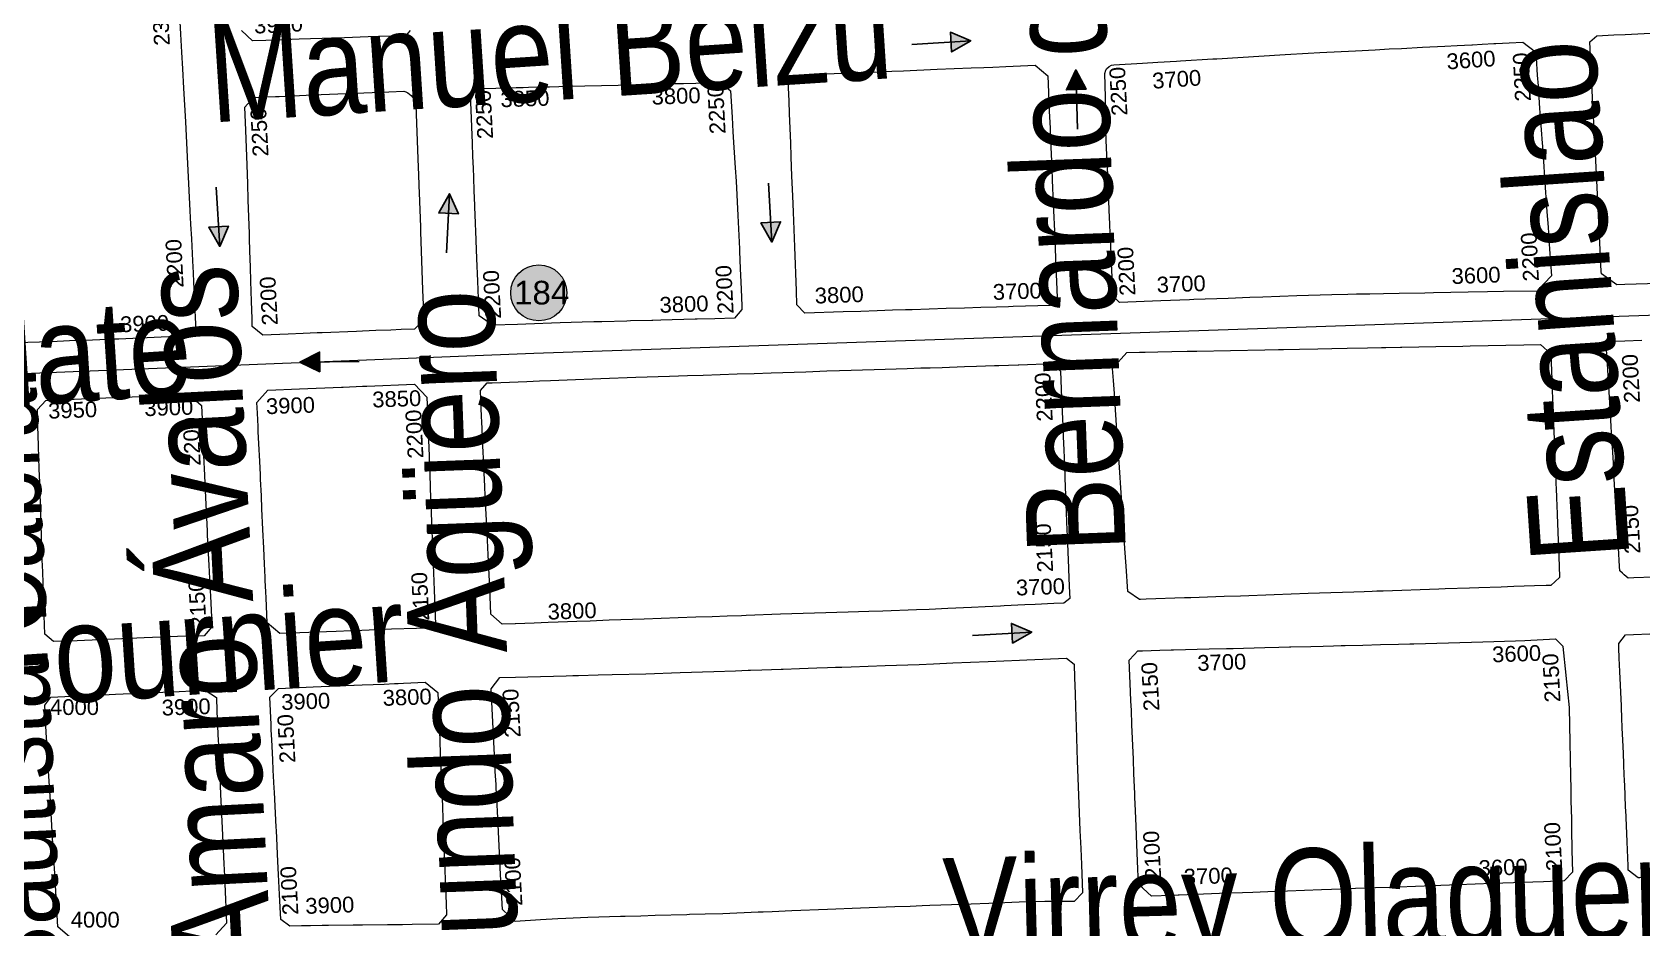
# Model space of a CAD drawing. Header units: millimetres. Extents: x 11558 to 23675, y 49449 to 61482.
# Drawn here: x 16954.5 to 17362.6, y 55836 to 56063.2 of the extents above; entities that cross this region are included whole.
import ezdxf

# ---------------------------------------------------------------- set-up
doc = ezdxf.new("R2010")
doc.units = ezdxf.units.MM
for name, color, linetype in [('0. plano base - nombres calles', 22, 'Continuous'), ('0. Plano Base - PLANO', 254, 'Continuous'), ('0. Plano base - sentido calles', 253, 'Continuous'), ('7. puesta en valor CC la lucila', 212, 'Continuous'), ('numeración', 7, 'Continuous')]:
    doc.layers.add(name, color=color, linetype=linetype)
doc.layers.add('Linea 184 REGRESO', color=7, linetype='Continuous', true_color=0x18f75b)
doc.layers.get('7. puesta en valor CC la lucila').off()
doc.styles.get("Standard").update_dxf_attribs({"font": 'arial.ttf'})

# ---------------------------------------------------------------- blocks, each defined once
blk = doc.blocks.new('MANZANAS')
at = {"layer": '0. Plano Base - PLANO', "color": 0, "linetype": 'Continuous', "lineweight": 5}
for points in [[(5636754.34, 6178850.9), (5636746.75, 6178846.64), (5636744.2, 6178845.21), (5636742.44, 6178844.22), (5636737.67, 6178844.92), (5636737.36, 6178845.44), (5636734.62, 6178850.14), (5636731.08, 6178856.19), (5636730.21, 6178857.67), (5636725.72, 6178865.35), (5636721.49, 6178872.59), (5636718.94, 6178876.95), (5636716.87, 6178880.5), (5636707.94, 6178895.77), (5636708.8, 6178897.93), (5636712.52, 6178900.11), (5636715.02, 6178901.57), (5636720.56, 6178904.81)], [(5636784.91, 6178782.76), (5636780.54, 6178780.27), (5636779.28, 6178779.55), (5636777.98, 6178779.87), (5636777.4, 6178780.01), (5636776.53, 6178780.23), (5636775.96, 6178781.19), (5636773.53, 6178785.25), (5636768.99, 6178792.85), (5636764.55, 6178800.29), (5636762.47, 6178803.78), (5636760.43, 6178807.19), (5636760.18, 6178807.6), (5636756.09, 6178814.46), (5636751.1, 6178822.81), (5636749.58, 6178825.36), (5636747.69, 6178828.53), (5636748.47, 6178831.25), (5636750.77, 6178832.56), (5636754.55, 6178834.71)], [(5636824.71, 6178717.94), (5636816.97, 6178713.51), (5636816.58, 6178713.28), (5636813.43, 6178713.89), (5636812.9, 6178714.81), (5636809.88, 6178720.07), (5636805.77, 6178727.23), (5636805.71, 6178727.33), (5636803.79, 6178730.68), (5636802.01, 6178733.78), (5636801.47, 6178734.71), (5636800.04, 6178737.21), (5636798.67, 6178739.6), (5636797.04, 6178742.44), (5636795.47, 6178745.17), (5636795.25, 6178745.55), (5636794.38, 6178747.05), (5636792.7, 6178749.99), (5636788.36, 6178757.55), (5636786.65, 6178760.53), (5636785.33, 6178762.83), (5636784.8, 6178763.74), (5636785.32, 6178766.51), (5636792.47, 6178770.6)], [(5636441.19, 6178760.42), (5636440.96, 6178759.48), (5636440.77, 6178758.71), (5636434.79, 6178755.33), (5636432.5, 6178754.04), (5636427.24, 6178751.08), (5636424.93, 6178749.78), (5636419.76, 6178746.87), (5636417.2, 6178745.43), (5636412.19, 6178742.61), (5636409.88, 6178741.3), (5636406.92, 6178739.64), (5636403.22, 6178740.7)], [(5636387.58, 6178736.7), (5636389.95, 6178732.7), (5636392.26, 6178728.79), (5636394.42, 6178725.14), (5636396.93, 6178720.89), (5636401.27, 6178713.57), (5636405.8, 6178705.88), (5636410.09, 6178698.55), (5636412.71, 6178694.07), (5636414.44, 6178691.12), (5636416.3, 6178687.95), (5636419.11, 6178683.14), (5636420.68, 6178680.47), (5636421.88, 6178678.42), (5636423.56, 6178675.53), (5636426.41, 6178670.67), (5636428.06, 6178667.86), (5636427.63, 6178666.83), (5636426.96, 6178665.93), (5636426.09, 6178665.23), (5636420.97, 6178662.29), (5636411.73, 6178656.92), (5636410.7, 6178656.38), (5636404.3, 6178652.69), (5636400.85, 6178650.72), (5636396.8, 6178648.42), (5636389.09, 6178644.04)], [(5636470.61, 6178516.58), (5636466.68, 6178517.54), (5636463.62, 6178522.67), (5636459.77, 6178529.11), (5636459.09, 6178530.26), (5636456.67, 6178534.29), (5636450.31, 6178544.94), (5636445.78, 6178552.52), (5636444.55, 6178554.58), (5636441.39, 6178559.87), (5636437.82, 6178565.85), (5636438.28, 6178568.35), (5636442.9, 6178571.04), (5636445.86, 6178572.76), (5636447.89, 6178573.94), (5636448.34, 6178574.2), (5636452.5, 6178576.61), (5636459.28, 6178580.52), (5636466.45, 6178584.65), (5636472.2, 6178587.96), (5636475.56, 6178587.67), (5636477.27, 6178584.68), (5636481.1, 6178578.01), (5636481.4, 6178577.49), (5636482.37, 6178575.79), (5636483.59, 6178573.66), (5636487.82, 6178566.37), (5636492.13, 6178558.93), (5636496.69, 6178551.07), (5636498.22, 6178548.44), (5636498.93, 6178547.21), (5636499.21, 6178546.73), (5636504.23, 6178538.06), (5636503.15, 6178534.16)]]:
    blk.add_lwpolyline(points, dxfattribs=at)
for points in [[(5636641.7, 6178787.32), (5636632.56, 6178782.13), (5636630.41, 6178782.83), (5636626.3, 6178789.93), (5636624.03, 6178793.87), (5636622.48, 6178796.55), (5636621.27, 6178798.65), (5636619.49, 6178801.74), (5636618.27, 6178803.85), (5636614.06, 6178811.14), (5636611.65, 6178815.31), (5636609.52, 6178819.08), (5636607.58, 6178822.67), (5636606.23, 6178825.16), (5636605.42, 6178826.66), (5636602.57, 6178831.93), (5636602.38, 6178832.77), (5636602.39, 6178833.2), (5636602.65, 6178834.03), (5636603.03, 6178834.55), (5636603.53, 6178834.97), (5636609.76, 6178838.66), (5636613.13, 6178840.68), (5636617.17, 6178843.09), (5636618.05, 6178843.62), (5636625.11, 6178847.84), (5636626.01, 6178848.37), (5636640.91, 6178857.28), (5636645.94, 6178860.29), (5636648.5, 6178861.79), (5636656.27, 6178866.36), (5636660.59, 6178868.9), (5636663.67, 6178870.71), (5636666.38, 6178872.3), (5636670.98, 6178875), (5636675.86, 6178877.87), (5636678.57, 6178879.46), (5636681.74, 6178881.33), (5636681.87, 6178881.4), (5636684.03, 6178882.67), (5636686.54, 6178884.14), (5636686.83, 6178884.32), (5636686.99, 6178884.41), (5636689.93, 6178886.14), (5636692.89, 6178887.88), (5636696.9, 6178887.21), (5636697.73, 6178885.87), (5636700.02, 6178882.13), (5636701.43, 6178879.83), (5636704.47, 6178874.87), (5636705.51, 6178873.18), (5636709.05, 6178867.4), (5636709.49, 6178866.7), (5636711.44, 6178863.51), (5636713.65, 6178859.9), (5636718.19, 6178852.51), (5636720.25, 6178849.15), (5636721.03, 6178847.87), (5636723.16, 6178844.41), (5636726.72, 6178838.61), (5636725.96, 6178836.02), (5636725.22, 6178833.52), (5636717.71, 6178829.44), (5636714.19, 6178827.53), (5636709.84, 6178825.17), (5636702.1, 6178820.97), (5636700.21, 6178819.95), (5636694.46, 6178816.83), (5636690.97, 6178814.93), (5636687.91, 6178813.28), (5636686.87, 6178812.71), (5636684.96, 6178811.67), (5636683.02, 6178810.62), (5636679.47, 6178808.7), (5636671.74, 6178804.35), (5636664.21, 6178800.08), (5636661.39, 6178798.48), (5636656.55, 6178795.73), (5636648.99, 6178791.45), (5636648.01, 6178790.89)], [(5636532.15, 6178793.28), (5636532.59, 6178795.11), (5636533.53, 6178795.65), (5636539.32, 6178798.96), (5636541.6, 6178800.27), (5636546.93, 6178803.33), (5636549.55, 6178804.83), (5636554.35, 6178807.58), (5636556.92, 6178809.05), (5636564.3, 6178813.29), (5636571.78, 6178817.57), (5636574.61, 6178819.19), (5636576.55, 6178820.3), (5636579.42, 6178821.95), (5636585.85, 6178825.64), (5636589.96, 6178824.73), (5636592.08, 6178821.05), (5636594.42, 6178816.97), (5636596.57, 6178813.25), (5636597.22, 6178812.11), (5636601.66, 6178804.4), (5636603.17, 6178801.78), (5636606.1, 6178796.69), (5636610.53, 6178789.01), (5636613.1, 6178784.53), (5636618.02, 6178775.99), (5636617.31, 6178773.35), (5636609.18, 6178768.8), (5636608.15, 6178768.22), (5636605.46, 6178766.72), (5636601.98, 6178764.77), (5636598.37, 6178762.74), (5636594.3, 6178760.47), (5636586.82, 6178756.28), (5636585.33, 6178755.44), (5636582.43, 6178753.82), (5636579.05, 6178751.93), (5636575.4, 6178749.88), (5636571.52, 6178747.71), (5636563.01, 6178742.94), (5636560.28, 6178743.91), (5636558.55, 6178746.95), (5636553.01, 6178756.67), (5636548.65, 6178764.32), (5636546.59, 6178767.94), (5636544.14, 6178772.23), (5636541.68, 6178776.56), (5636539.96, 6178779.58), (5636536.28, 6178786.03), (5636536.25, 6178786.1), (5636534.71, 6178788.8)], [(5636638.77, 6178766.48), (5636640.12, 6178771.76), (5636642.9, 6178773.27), (5636644.17, 6178773.96), (5636646.98, 6178775.49), (5636650.15, 6178777.22), (5636653.53, 6178779.05), (5636655.65, 6178780.21), (5636663.17, 6178784.3), (5636670.84, 6178788.47), (5636673.89, 6178790.13), (5636675.03, 6178790.75), (5636678.53, 6178792.65), (5636682.68, 6178794.91), (5636685.79, 6178796.6), (5636689.17, 6178798.44), (5636693.7, 6178800.91), (5636696.81, 6178802.6), (5636697.81, 6178803.14), (5636701.03, 6178804.89), (5636701.34, 6178805.06), (5636708.9, 6178809.18), (5636714.98, 6178812.48), (5636716.56, 6178813.34), (5636728.54, 6178819.86), (5636732.28, 6178821.89), (5636735.67, 6178820.98), (5636738.87, 6178815.37), (5636739.28, 6178814.65), (5636741.27, 6178811.17), (5636743.04, 6178808.06), (5636743.88, 6178806.59), (5636744.4, 6178805.68), (5636747.45, 6178800.34), (5636749.93, 6178795.99), (5636751.57, 6178793.11), (5636753.03, 6178790.56), (5636753.32, 6178790.04), (5636753.77, 6178789.25), (5636755.79, 6178785.72), (5636755.86, 6178785.6), (5636758.08, 6178781.71), (5636760.25, 6178777.91), (5636762.31, 6178774.3), (5636763.8, 6178771.68), (5636762.71, 6178768.88), (5636761.69, 6178768.31), (5636759.09, 6178766.84), (5636754.52, 6178764.26), (5636751.73, 6178762.69), (5636746.83, 6178759.93), (5636744.75, 6178758.76), (5636739.34, 6178755.71), (5636738.01, 6178754.96), (5636725.64, 6178747.98), (5636724.3, 6178747.23), (5636723.28, 6178746.65), (5636721.51, 6178745.65), (5636719.21, 6178744.36), (5636716.67, 6178742.94), (5636714.08, 6178741.46), (5636709.1, 6178738.66), (5636701.6, 6178734.43), (5636694.13, 6178730.21), (5636690.5, 6178728.17), (5636686.84, 6178726.11), (5636683.2, 6178724.05), (5636681.75, 6178723.24), (5636673.32, 6178718.48), (5636672.03, 6178717.75), (5636671.82, 6178717.64), (5636668.23, 6178718.07), (5636664.91, 6178723.53), (5636662.55, 6178727.4), (5636660.34, 6178731.03), (5636658.82, 6178733.54), (5636657.79, 6178735.22), (5636656.76, 6178736.91), (5636655.87, 6178738.38), (5636651.21, 6178746.05), (5636646.97, 6178753), (5636642.85, 6178759.78), (5636642.27, 6178760.73), (5636642.08, 6178761.04), (5636640.37, 6178763.85)], [(5636499.72, 6178706.84), (5636494.14, 6178703.69), (5636490.07, 6178704.28), (5636485.71, 6178711.91), (5636482.85, 6178716.94), (5636480.59, 6178720.9), (5636479.37, 6178723.04), (5636478.57, 6178724.44), (5636478.42, 6178724.71), (5636476.37, 6178728.3), (5636476.16, 6178728.68), (5636474.37, 6178731.81), (5636472.69, 6178734.76), (5636471.51, 6178736.82), (5636470.06, 6178739.38), (5636468.36, 6178742.35), (5636466.33, 6178745.91), (5636464.22, 6178749.61), (5636463.27, 6178751.28), (5636462.67, 6178752.34), (5636462.71, 6178753.46), (5636462.85, 6178754.01), (5636463.38, 6178755), (5636464.18, 6178755.8), (5636467.22, 6178757.48), (5636471.68, 6178759.94), (5636473.25, 6178760.8), (5636474.46, 6178761.47), (5636476.96, 6178762.85), (5636479.11, 6178764.04), (5636483.29, 6178766.34), (5636486.96, 6178768.37), (5636494.38, 6178772.46), (5636502.07, 6178776.71), (5636506.41, 6178779.1), (5636508.84, 6178780.44), (5636517.17, 6178785.04), (5636520.3, 6178784.3), (5636523.76, 6178778.54), (5636525.69, 6178775.31), (5636527.73, 6178771.92), (5636530.39, 6178767.47), (5636532.11, 6178764.61), (5636536.57, 6178757.09), (5636540.8, 6178749.73), (5636541.13, 6178749.15), (5636543.26, 6178745.44), (5636545, 6178742.42), (5636545.89, 6178740.88), (5636547.98, 6178737.24), (5636548.46, 6178736.41), (5636547.84, 6178733.58), (5636543.44, 6178731.15), (5636539.53, 6178728.99), (5636539.11, 6178728.76), (5636531.42, 6178724.51), (5636529.64, 6178723.53), (5636529.46, 6178723.43), (5636524.68, 6178720.79), (5636523.94, 6178720.38), (5636518.34, 6178717.28), (5636516.58, 6178716.31), (5636514.01, 6178714.89), (5636509.08, 6178712.15), (5636501.56, 6178707.89)], [(5636534.17, 6178639.17), (5636531.32, 6178637.56), (5636527.62, 6178638.49), (5636524.25, 6178644.27), (5636520.01, 6178651.55), (5636517.22, 6178656.35), (5636515.64, 6178659.06), (5636512.53, 6178664.4), (5636511.23, 6178666.62), (5636509.6, 6178669.43), (5636509.54, 6178669.54), (5636507.59, 6178672.87), (5636507, 6178673.89), (5636502.99, 6178680.77), (5636502.41, 6178681.78), (5636499.12, 6178687.61), (5636499.71, 6178690.09), (5636500.79, 6178690.7), (5636508.43, 6178695.07), (5636511.26, 6178696.68), (5636513.66, 6178698.05), (5636517.35, 6178700.16), (5636524.8, 6178704.41), (5636532.48, 6178708.75), (5636539.94, 6178712.94), (5636543.91, 6178715.17), (5636547.4, 6178717.13), (5636554.94, 6178721.37), (5636558.65, 6178723.45), (5636562.41, 6178725.56), (5636570.14, 6178729.9), (5636574.78, 6178732.51), (5636577.56, 6178734.07), (5636585.23, 6178738.38), (5636592.51, 6178742.45), (5636595.55, 6178744.16), (5636597.64, 6178745.32), (5636600.26, 6178746.79), (5636605.22, 6178749.57), (5636607.91, 6178751.07), (5636611.84, 6178753.3), (5636612.82, 6178753.86), (5636617.09, 6178756.28), (5636617.19, 6178756.34), (5636624.83, 6178760.67), (5636627.36, 6178759.79), (5636630.76, 6178753.84), (5636635.08, 6178746.3), (5636635.64, 6178745.3), (5636637.25, 6178742.48), (5636639.28, 6178738.95), (5636642.08, 6178734.04), (5636643.64, 6178731.32), (5636644.14, 6178730.45), (5636647.4, 6178724.73), (5636648.05, 6178723.61), (5636652.17, 6178716.39), (5636653.48, 6178714.11), (5636655.3, 6178710.93), (5636655.99, 6178709.72), (5636655.21, 6178707.97), (5636653, 6178706.69), (5636648.9, 6178704.31), (5636646.67, 6178703.02), (5636642.13, 6178700.38), (5636641.34, 6178699.92), (5636637.96, 6178697.96), (5636634.93, 6178696.2), (5636629.74, 6178693.19), (5636625.62, 6178690.8), (5636622.89, 6178689.21), (5636615.46, 6178684.99), (5636612.37, 6178683.26), (5636607.79, 6178680.71), (5636600.33, 6178676.55), (5636592.78, 6178672.32), (5636585.21, 6178668.04), (5636584.16, 6178667.45), (5636580.96, 6178665.64), (5636577.68, 6178663.79), (5636574.1, 6178661.77), (5636570.18, 6178659.56), (5636562.64, 6178655.3), (5636554.91, 6178650.93), (5636550.73, 6178648.56), (5636547.76, 6178646.87), (5636543.69, 6178644.57), (5636541.43, 6178643.29), (5636538.33, 6178641.53), (5636534.28, 6178639.23)], [(5636713.58, 6178654.76), (5636709.19, 6178652.26), (5636709.09, 6178652.29), (5636707.96, 6178652.59), (5636706.2, 6178653.04), (5636704.91, 6178653.38), (5636701.97, 6178658.53), (5636699.87, 6178662.19), (5636697.57, 6178666.21), (5636695.63, 6178669.59), (5636693.9, 6178672.61), (5636693.43, 6178673.44), (5636690.95, 6178677.76), (5636689.1, 6178680.99), (5636684.78, 6178688.54), (5636682.93, 6178691.77), (5636681.78, 6178693.78), (5636680.6, 6178695.85), (5636676.61, 6178702.8), (5636677.09, 6178704.58), (5636677.43, 6178705.88), (5636678.51, 6178706.47), (5636682.36, 6178708.6), (5636684.88, 6178709.99), (5636685.37, 6178710.26), (5636693.26, 6178714.62), (5636697.16, 6178716.77), (5636698.58, 6178717.56), (5636700.92, 6178718.85), (5636705.67, 6178721.48), (5636708.75, 6178723.18), (5636711.15, 6178724.5), (5636711.42, 6178724.65), (5636715.84, 6178727.09), (5636718.57, 6178728.6), (5636720.86, 6178729.87), (5636722.63, 6178730.84), (5636723.46, 6178731.3), (5636727.41, 6178733.48), (5636731.35, 6178735.66), (5636735.31, 6178737.85), (5636737.84, 6178739.24), (5636738.72, 6178739.73), (5636746.42, 6178743.98), (5636754.05, 6178748.2), (5636761.28, 6178752.27), (5636763.29, 6178753.44), (5636770.03, 6178757.39), (5636772.53, 6178756.57), (5636772.62, 6178756.54), (5636776.61, 6178750.48), (5636776.67, 6178750.39), (5636781.17, 6178743.55), (5636785.38, 6178735.8), (5636789.42, 6178728.37), (5636791.01, 6178725.44), (5636792.38, 6178722.92), (5636793.62, 6178720.63), (5636794.58, 6178718.88), (5636796.38, 6178715.57), (5636797.95, 6178712.67), (5636798.44, 6178711.78), (5636801.1, 6178706.88), (5636800.28, 6178703.92), (5636795.74, 6178701.35), (5636793.37, 6178700.01), (5636790.51, 6178698.38), (5636790.38, 6178698.31), (5636789.11, 6178697.59), (5636784.41, 6178694.93), (5636776.86, 6178690.64), (5636773.08, 6178688.5), (5636769.4, 6178686.41), (5636761.79, 6178682.09), (5636758.64, 6178680.31), (5636754.2, 6178677.79), (5636751.12, 6178676.04), (5636746.74, 6178673.56), (5636739.21, 6178669.29), (5636736.6, 6178667.81), (5636736.48, 6178667.74), (5636731.6, 6178664.97), (5636729.29, 6178663.66), (5636724.23, 6178660.79), (5636715.3, 6178655.73), (5636715.07, 6178655.6)], [(5636449.24, 6178677.84), (5636443.65, 6178674.65), (5636440.26, 6178675.34), (5636439.3, 6178677.04), (5636437.12, 6178680.93), (5636434.64, 6178685.36), (5636432.91, 6178688.45), (5636430.86, 6178692.1), (5636429.36, 6178694.79), (5636428.71, 6178695.95), (5636424.58, 6178703.32), (5636422.52, 6178706.98), (5636420.22, 6178711.04), (5636415.85, 6178718.74), (5636415.83, 6178718.77), (5636412.95, 6178723.85), (5636413.77, 6178727.05), (5636414.86, 6178727.67), (5636418.58, 6178729.8), (5636419.38, 6178730.26), (5636426.85, 6178734.53), (5636434.19, 6178738.73), (5636438.03, 6178740.92), (5636443.53, 6178744.07), (5636446.88, 6178745.99), (5636447.42, 6178746.08), (5636447.96, 6178746.09), (5636449.04, 6178745.9), (5636450.02, 6178745.44), (5636450.46, 6178745.11), (5636451.19, 6178744.3), (5636457.94, 6178732.4), (5636459.97, 6178728.81), (5636460.04, 6178728.69), (5636461.07, 6178726.86), (5636461.31, 6178726.45), (5636462.16, 6178724.93), (5636466.41, 6178717.44), (5636467.06, 6178716.3), (5636470.68, 6178709.9), (5636474.29, 6178703.53), (5636478.01, 6178696.95), (5636477.08, 6178693.71), (5636474.15, 6178692.04), (5636471.88, 6178690.75), (5636468.52, 6178688.83), (5636465.61, 6178687.17), (5636464.32, 6178686.43), (5636456.75, 6178682.12), (5636455.61, 6178681.47), (5636452.51, 6178679.7)], [(5636574.49, 6178575.47), (5636568.96, 6178572.13), (5636564.71, 6178573.36), (5636561.67, 6178578.55), (5636560.19, 6178581.08), (5636557.42, 6178585.8), (5636552.94, 6178593.45), (5636550.44, 6178597.72), (5636549.12, 6178599.97), (5636548.66, 6178600.76), (5636546.97, 6178603.63), (5636545.53, 6178606.09), (5636544.09, 6178608.55), (5636539.76, 6178615.95), (5636536.38, 6178621.71), (5636537.01, 6178625.28), (5636540.52, 6178627.23), (5636543.24, 6178628.73), (5636551.75, 6178633.43), (5636553.22, 6178634.25), (5636554.44, 6178634.92), (5636558.83, 6178637.35), (5636561.97, 6178639.08), (5636569.41, 6178643.19), (5636577.02, 6178647.47), (5636584.48, 6178651.68), (5636589.22, 6178654.35), (5636592.07, 6178655.96), (5636592.54, 6178656.23), (5636595.06, 6178657.64), (5636599.31, 6178660.04), (5636599.75, 6178660.29), (5636603.37, 6178662.33), (5636605.34, 6178663.44), (5636607.2, 6178664.49), (5636609.57, 6178665.83), (5636611.34, 6178666.82), (5636611.99, 6178667.19), (5636612.77, 6178667.63), (5636614.77, 6178668.76), (5636622.3, 6178673.01), (5636629.83, 6178677.27), (5636633, 6178679.09), (5636637.23, 6178681.53), (5636645.01, 6178686), (5636651.92, 6178689.98), (5636653.53, 6178690.9), (5636662.25, 6178695.92), (5636664.69, 6178695.42), (5636666.38, 6178692.41), (5636668.31, 6178688.94), (5636669.98, 6178685.95), (5636672.44, 6178681.55), (5636676.64, 6178674.02), (5636680.93, 6178666.48), (5636685.43, 6178658.68), (5636687.7, 6178654.73), (5636689.75, 6178651.18), (5636693.33, 6178644.96), (5636692.41, 6178642.05), (5636689.8, 6178640.7), (5636685.84, 6178638.64), (5636683.7, 6178637.43), (5636682.17, 6178636.56), (5636680.17, 6178635.42), (5636675.4, 6178632.72), (5636667.67, 6178628.33), (5636660.44, 6178624.23), (5636658.72, 6178623.25), (5636656.12, 6178621.78), (5636652.71, 6178619.84), (5636645.14, 6178615.55), (5636637.88, 6178611.41), (5636630.01, 6178606.9), (5636625.71, 6178604.43), (5636623.68, 6178603.27), (5636622.56, 6178602.63), (5636614.82, 6178598.21), (5636610.9, 6178596.03), (5636607.44, 6178594.11), (5636606.84, 6178593.77), (5636599.78, 6178589.85), (5636596.59, 6178588.08), (5636593.11, 6178586.15), (5636592.14, 6178585.61), (5636584.88, 6178581.57), (5636580, 6178578.8), (5636578.28, 6178577.76)], [(5636486.75, 6178611.93), (5636482.35, 6178609.43), (5636478.26, 6178610.44), (5636475.09, 6178615.91), (5636474.35, 6178617.18), (5636472.89, 6178619.7), (5636472.46, 6178620.43), (5636470.77, 6178623.34), (5636468.75, 6178626.82), (5636466.37, 6178630.92), (5636463.74, 6178635.45), (5636462.1, 6178638.29), (5636459.96, 6178641.97), (5636459.42, 6178642.9), (5636457.66, 6178645.92), (5636455.46, 6178649.72), (5636453.91, 6178652.39), (5636453.26, 6178653.51), (5636451.54, 6178656.47), (5636450.2, 6178658.78), (5636451.19, 6178662.8), (5636458.17, 6178666.81), (5636467.39, 6178672.11), (5636467.8, 6178672.35), (5636472.01, 6178674.76), (5636472.97, 6178675.31), (5636483.5, 6178681.36), (5636487.82, 6178679.81), (5636490.65, 6178674.84), (5636492.16, 6178672.17), (5636495.18, 6178666.86), (5636496.73, 6178664.14), (5636497.29, 6178663.16), (5636499.25, 6178659.69), (5636503.41, 6178652.38), (5636504.22, 6178650.95), (5636505.92, 6178647.96), (5636507.87, 6178644.53), (5636509.84, 6178641.07), (5636511.99, 6178637.27), (5636516.25, 6178629.78), (5636515.81, 6178628.49), (5636512.5, 6178626.6), (5636507.02, 6178623.48), (5636500.46, 6178619.74), (5636498.08, 6178618.39), (5636494.82, 6178616.53), (5636492.64, 6178615.29)], [(5636437.56, 6178584.15), (5636432.36, 6178581.17), (5636429.54, 6178581.82), (5636426.04, 6178588.05), (5636424.61, 6178590.58), (5636421.78, 6178595.63), (5636420.27, 6178598.31), (5636417.5, 6178603.24), (5636415.74, 6178606.37), (5636413.37, 6178610.59), (5636410.66, 6178615.41), (5636408.98, 6178618.4), (5636406.16, 6178623.41), (5636404.78, 6178625.87), (5636402.67, 6178629.63), (5636401.59, 6178631.55), (5636402.45, 6178634.58), (5636405.07, 6178636.09), (5636407.64, 6178637.56), (5636408.65, 6178638.14), (5636413.43, 6178640.88), (5636417.85, 6178643.42), (5636418.6, 6178643.85), (5636418.9, 6178644.02), (5636421.44, 6178645.47), (5636422.96, 6178646.35), (5636426.59, 6178648.42), (5636428.97, 6178649.79), (5636433.9, 6178652.62), (5636437.91, 6178651.66), (5636438.09, 6178651.61), (5636440.66, 6178647.14), (5636443.34, 6178642.45), (5636445.29, 6178639.06), (5636446.02, 6178637.78), (5636449.7, 6178631.36), (5636453.99, 6178624.01), (5636454.66, 6178622.87), (5636455.63, 6178621.23), (5636456.88, 6178619.12), (5636458.38, 6178616.59), (5636460.12, 6178613.65), (5636461.03, 6178612.1), (5636462.42, 6178609.75), (5636465.07, 6178605.16), (5636466.29, 6178603.02), (5636465.58, 6178600.07), (5636459.69, 6178596.84), (5636452.31, 6178592.61)], [(5636521.41, 6178546.2), (5636518.83, 6178544.82), (5636516.01, 6178545.21), (5636514.41, 6178547.94), (5636512.82, 6178550.67), (5636510.25, 6178555.06), (5636508.55, 6178557.96), (5636504.61, 6178564.71), (5636504.17, 6178565.46), (5636499.69, 6178573.13), (5636499.17, 6178574.01), (5636496.87, 6178577.95), (5636495.49, 6178580.3), (5636492.97, 6178584.61), (5636491.69, 6178586.81), (5636491, 6178587.98), (5636487.53, 6178593.93), (5636488.45, 6178596.96), (5636496.1, 6178601.34), (5636505.04, 6178606.47), (5636505.16, 6178606.54), (5636506.86, 6178607.51), (5636511.77, 6178610.32), (5636514, 6178611.61), (5636514.83, 6178612.08), (5636515.96, 6178612.73), (5636520.76, 6178615.48), (5636524.85, 6178614.66), (5636527.93, 6178609.25), (5636529.6, 6178606.32), (5636532.4, 6178601.41), (5636536.68, 6178593.9), (5636539.06, 6178589.72), (5636540.84, 6178586.58), (5636545.33, 6178578.7), (5636545.76, 6178577.95), (5636547.19, 6178575.43), (5636549.38, 6178571.58), (5636551.35, 6178568.13), (5636552.77, 6178565.64), (5636552.05, 6178562.58), (5636546.16, 6178559.43), (5636544.02, 6178558.29), (5636543.78, 6178558.16), (5636540.66, 6178556.49), (5636535.08, 6178553.51), (5636532.96, 6178552.38), (5636527.42, 6178549.41), (5636526.02, 6178548.67), (5636523.45, 6178547.3)]]:
    blk.add_lwpolyline(points, close=True, dxfattribs=at)
blk = doc.blocks.new('184 vuelta')
at = {"layer": 'Linea 184 REGRESO', "lineweight": 211, "true_color": 0xededed}
h = blk.add_hatch(color=7, dxfattribs=at)
h.dxf.hatch_style = 1
edge = h.paths.add_edge_path()
edge.add_arc((0, 0), 7.11, 0, 360)
at = {"layer": 'Linea 184 REGRESO', "lineweight": 9}
blk.add_circle((0, 0), 7.11, dxfattribs=at)
at = {"layer": 'Linea 184 REGRESO', "lineweight": 15, "insert": (-6.26, 3.05), "char_height": 6, "attachment_point": 1}
blk.add_mtext_dynamic_manual_height_columns('184', width=16.4579, gutter_width=12.5, heights=[0], dxfattribs=at)

msp = doc.modelspace()

# ---------------------------------------------------------------- hatches: boundary and pattern name
at = {"layer": '0. Plano base - sentido calles', "linetype": 'Continuous', "lineweight": 25, "ltscale": 2, "true_color": 0x1a1a1a}
h = msp.add_hatch(color=250, dxfattribs=at)
h.dxf.hatch_style = 1
h.paths.add_polyline_path([(17192.46, 56060.97), (17187.32, 56063.16), (17187.47, 56060.67)])
h.paths.add_polyline_path([(17192.46, 56060.97), (17187.47, 56060.67), (17187.62, 56058.17)])
h = msp.add_hatch(color=250, dxfattribs=at)
h.dxf.hatch_style = 1
h.paths.add_polyline_path([(17219.08, 56053.6), (17216.72, 56048.53), (17219.22, 56048.61)])
h.paths.add_polyline_path([(17219.08, 56053.6), (17219.22, 56048.61), (17221.72, 56048.68)])
h = msp.add_hatch(color=250, dxfattribs=at)
h.dxf.hatch_style = 1
h.paths.add_polyline_path([(17060.32, 56022.19), (17057.57, 56017.32), (17060.06, 56017.19)])
h.paths.add_polyline_path([(17060.32, 56022.19), (17060.06, 56017.19), (17062.56, 56017.06)])
h = msp.add_hatch(color=250, dxfattribs=at)
h.dxf.hatch_style = 1
h.paths.add_polyline_path([(17002.01, 56008.85), (17004.21, 56013.98), (17001.72, 56013.84)])
h.paths.add_polyline_path([(17002.01, 56008.85), (17001.72, 56013.84), (16999.22, 56013.69)])
h = msp.add_hatch(color=250, dxfattribs=at)
h.dxf.hatch_style = 1
h.paths.add_polyline_path([(17142.05, 56009.93), (17144.25, 56015.07), (17141.76, 56014.92)])
h.paths.add_polyline_path([(17142.05, 56009.93), (17141.76, 56014.92), (17139.26, 56014.78)])
h = msp.add_hatch(color=250, dxfattribs=at)
h.dxf.hatch_style = 1
h.paths.add_polyline_path([(17022.37, 55979.5), (17027.4, 55977.05), (17027.37, 55979.55)])
h.paths.add_polyline_path([(17022.37, 55979.5), (17027.37, 55979.55), (17027.35, 55982.05)])
h = msp.add_hatch(color=250, dxfattribs=at)
h.dxf.hatch_style = 1
h.paths.add_polyline_path([(17207.92, 55911.04), (17202.78, 55913.23), (17202.93, 55910.74)])
h.paths.add_polyline_path([(17207.92, 55911.04), (17202.93, 55910.74), (17203.08, 55908.24)])

# ---------------------------------------------------------------- linework, layer by layer
at = {"layer": '0. Plano base - sentido calles', "color": 250, "linetype": 'Continuous', "lineweight": 25, "ltscale": 2, "true_color": 0x1a1a1a}
for points in [[(17177.49, 56060.06), (17192.46, 56060.97), (17187.62, 56058.17), (17187.32, 56063.16), (17192.46, 56060.97)], [(17219.51, 56038.61), (17219.08, 56053.6), (17221.72, 56048.68), (17216.72, 56048.53), (17219.08, 56053.6)], [(17001.13, 56023.82), (17002.01, 56008.85), (16999.22, 56013.69), (17004.21, 56013.98), (17002.01, 56008.85)], [(17059.54, 56007.21), (17060.32, 56022.19), (17062.56, 56017.06), (17057.57, 56017.32), (17060.32, 56022.19)], [(17141.17, 56024.9), (17142.05, 56009.93), (17139.26, 56014.78), (17144.25, 56015.07), (17142.05, 56009.93)], [(17037.37, 55979.67), (17022.37, 55979.5), (17027.35, 55982.05), (17027.4, 55977.05), (17022.37, 55979.5)], [(17192.94, 55910.13), (17207.92, 55911.04), (17203.08, 55908.24), (17202.78, 55913.23), (17207.92, 55911.04)]]:
    msp.add_lwpolyline(points, dxfattribs=at)
at = {"layer": 'Linea 184 REGRESO', "lineweight": 15}
msp.add_lwpolyline([(18925.72, 54068.75), (18922.92, 54234.62), (18918.46, 54436.58), (18911.58, 54637.9), (18907.37, 54799.57), (18905.84, 54856.34), (19338.26, 54867.96), (19412.79, 54869.99), (19406.06, 55113.31), (19396.81, 55329.57), (19392.8, 55476.76), (19078.64, 55459.12), (18743.66, 55443.55), (18743.13, 55591.1), (18726.44, 56046.68), (18224.33, 56024.77), (17468.49, 55994.84), (17081.69, 55981.68), (16780.07, 55969.7), (16774.1, 56072.01)], dxfattribs=at)

# ---------------------------------------------------------------- block references
at = {"layer": '0. Plano Base - PLANO', "color": 28, "lineweight": 5, "true_color": 0x0d0d0d, "rotation": 332.5463477508169}
msp.add_blockref('MANZANAS', (-7833237.48, -2828296.13), dxfattribs=at)
at = {"layer": '7. puesta en valor CC la lucila', "color": 250, "lineweight": 30, "rotation": 332.5463477508169}
msp.add_blockref('MANZANAS', (-7833237.48, -2828296.13), dxfattribs=at)
at = {"layer": 'Linea 184 REGRESO', "lineweight": 15}
msp.add_blockref('184 vuelta', (17082.92, 55997.06), dxfattribs=at)

# ---------------------------------------------------------------- texts
at = {"layer": '0. plano base - nombres calles', "color": 250, "lineweight": 15, "true_color": 0x1a1a1a, "attachment_point": 1}
for s, width, insert, char_height, rotation in [('{\\fArial Narrow|b0|i0|c0|p34;Estanislao del Campo}', 329.255, (17334.59, 55928.19), 25, 93.8167), ('{\\fArial Narrow|b0|i0|c0|p34;Bernardo de Irigoyen}', 329.255, (17206.82, 55930.52), 25, 92.1477), ('{\\fArial Narrow|b0|i0|c0|p34;Manuel Belzú}', 329.255, (16998.27, 56065.18), 25, 3.7358), ('{\\fArial Narrow|b0|i0|c0|p34;Int. Cnel. Amaro Ávalos}', 329.255, (16996.4, 55702.94), 25, 92.8964), ('{\\fArial Narrow|b0|i0|c0|p34;Julián Segundo Agüero}', 329.255, (17057.6, 55699.74), 25, 92.1477), ('{\\fArial Narrow|b0|i0|c0|p34;Carlos Villate}', 329.255, (16825.51, 55985.33), 25, 3.7358), ('{\\fArial Narrow|b0|i0|c0|p34;Sgto. Juan Bautista Cabral}', 366.1471, (16947.19, 55705), 20, 92.4945), ('{\\fArial Narrow|b0|i0|c0|p34;Rastreador Fournier}', 329.255, (16792.27, 55906.94), 25, 3.7358), ('{\\fArial Narrow|b0|i0|c0|p34;Virrey Olaguer y Feliú}', 329.255, (17185.13, 55853.67), 25, 1.5253)]:
    msp.add_mtext_dynamic_manual_height_columns(s, width=width, gutter_width=12.5, heights=[0], dxfattribs=dict(at, insert=insert, char_height=char_height, rotation=rotation))
at = {"layer": 'numeración', "color": 251, "true_color": 0x606162, "char_height": 4, "attachment_point": 1}
for s, insert, rotation in [('2300', (16985.39, 56059.64), 93.0143), ('3900', (17010.6, 56066.79), 2.824), ('3600', (17312.98, 56057.69), 4.0274), ('2250', (17228.22, 56041.85), 93.0143), ('2250', (17330.53, 56045.48), 93.0143), ('3700', (17238.35, 56052.8), 4.0274), ('2250', (17067.36, 56035.96), 93.0143), ('3850', (17073.13, 56048.12), 1.9512), ('3800', (17111.46, 56048.77), 1.9512), ('2250', (17126.31, 56037.22), 93.0143), ('2250', (17010.41, 56031.49), 93.0143), ('2200', (16988.88, 55998.19), 93.0143), ('2200', (17332.56, 55999.84), 93.0143), ('2200', (17230.26, 55996.21), 93.0143), ('2200', (17012.77, 55988.7), 93.0143), ('2200', (17069.4, 55990.32), 93.0143), ('2200', (17128.35, 55991.58), 93.0143), ('3700', (17239.54, 56001.11), 1.9512), ('3600', (17314.31, 56003.29), 1.9512), ('3800', (17152.83, 55998.33), 1.9512), ('3700', (17197.97, 55999.25), 1.9512), ('3800', (17113.47, 55995.98), 1.9512), ('3900', (16976.68, 55991.06), 1.9512), ('2200', (17358.19, 55969.02), 93.0143), ('2200', (17209.27, 55964.33), 93.0143), ('3850', (17040.62, 55971.97), 1.9512), ('3950', (16958.43, 55969.14), 1.9512), ('3900', (16982.82, 55969.77), 1.9512), ('3900', (17013.67, 55970.28), 1.9512), ('2200', (16993.21, 55953.04), 93.0143), ('2200', (17049.71, 55954.93), 93.0143), ('2150', (17358.3, 55930.76), 93.0143), ('2150', (17209.38, 55926.08), 93.0143), ('2150', (16994.69, 55911.84), 93.0143), ('2150', (17051.19, 55913.74), 93.0143), ('3700', (17203.84, 55924.29), 1.9512), ('3800', (17085.09, 55918.18), 1.9512), ('3600', (17324.6, 55907.35), 1.9512), ('2150', (17236.33, 55890.89), 93.0143), ('3700', (17249.83, 55905.17), 1.9512), ('2150', (17338.03, 55893.1), 93.0143), ('3900', (17017.53, 55895.26), 1.9512), ('3800', (17043.27, 55896.31), 1.9512), ('2150', (17074.34, 55884.16), 93.0143), ('3900', (16987.22, 55893.84), 1.9512), ('2150', (17017.23, 55877.7), 93.0143), ('2100', (17338.48, 55850.34), 93.0143), ('2100', (17236.78, 55848.14), 93.0143), ('2100', (17017.98, 55839.16), 93.0143), ('2100', (17074.79, 55841.41), 93.0143), ('3700', (17246.41, 55850.96), 1.9512), ('3600', (17321.18, 55853.15), 1.9512), ('3900', (17023.65, 55843.56), 1.9512)]:
    msp.add_mtext_dynamic_manual_height_columns(s, width=16.0314, gutter_width=12.5, heights=[0], dxfattribs=dict(at, insert=insert, rotation=rotation))
for insert in [(16958.98, 55894.01), (16964.23, 55840.1)]:
    msp.add_mtext_dynamic_manual_height_columns('4000', width=16.0314, gutter_width=12.5, heights=[0], dxfattribs=dict(at, insert=insert))

doc.saveas('drawing.dxf')
